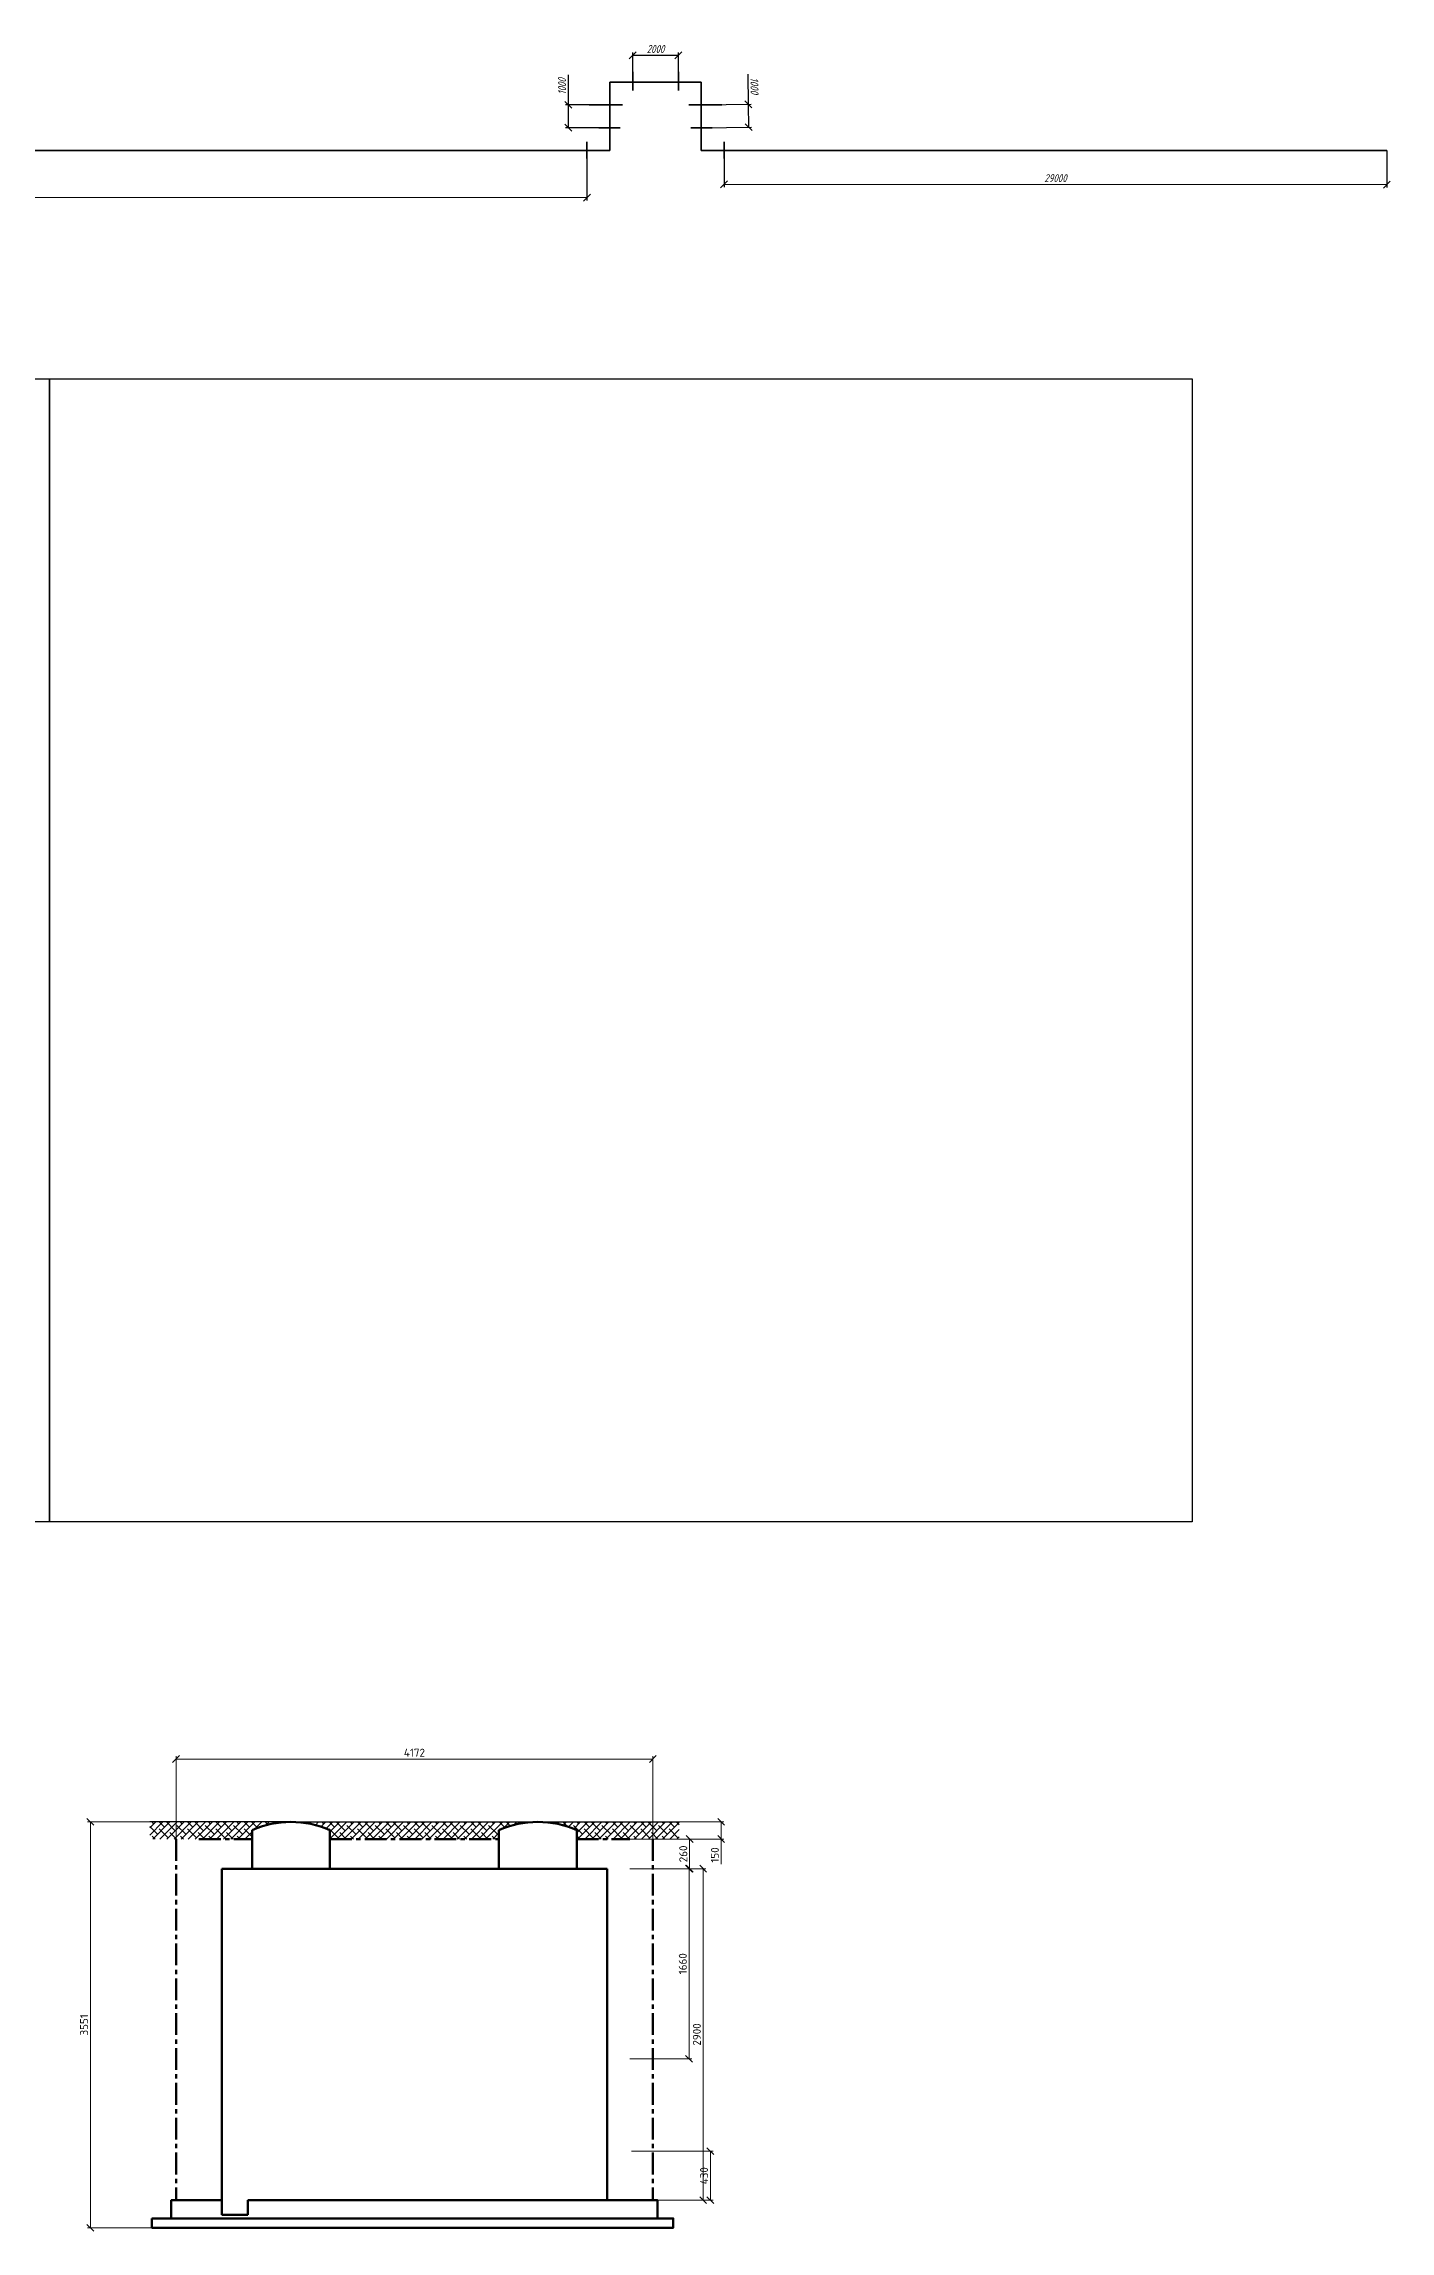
# Model space of a CAD drawing. Header units: millimetres. Extents: x 1114 to 8235, y 637 to 5441.
# Drawn here: x 3976 to 4565, y 1658 to 2615 of the extents above; entities that cross this region are included whole.
import ezdxf

# ---------------------------------------------------------------- set-up
doc = ezdxf.new("R2010")
doc.units = ezdxf.units.MM
doc.linetypes.add('осевая', pattern=[50.8, 31.75, -6.35, 6.35, -6.35])
doc.layers.add('12  Размер', color=7, linetype='Continuous', lineweight=20)
doc.styles.add('-ISOCPEUR-', font='isocpeur.ttf')
doc.styles.add('GOST', font='gost.shx', dxfattribs={"oblique": 15})
doc.dimstyles.new('М 1 к 100', dxfattribs={"dimtxt": 3.5, "dimasz": 3, "dimexe": 1.25, "dimexo": 0, "dimgap": 1, "dimtad": 1, "dimdec": 0, "dimlfac": 100, "dimtxsty": 'GOST', "dimblk": 'OBLIQUE', "dimcen": 5, "dimclrd": 256, "dimclre": 256, "dimclrt": 256, "dimazin": 2, "dimtfac": 1, "dimtdec": 0, "dimtmove": 0, "dimatfit": 3, "dimldrblk": 'NONE', "dimfxl": 0, "dimlwd": -1, "dimlwe": -1, "dimarcsym": 0})
doc.dimstyles.new('М 1 к 20', dxfattribs={"dimtxt": 3.5, "dimasz": 3, "dimexe": 1.25, "dimexo": 0, "dimgap": 1, "dimtad": 1, "dimdec": 0, "dimlfac": 20, "dimzin": 0, "dimdsep": 46, "dimtxsty": 'GOST', "dimblk": 'OBLIQUE', "dimcen": 5, "dimclrd": 256, "dimclre": 256, "dimclrt": 256, "dimazin": 2, "dimtfac": 1, "dimtdec": 0, "dimtmove": 0, "dimatfit": 3, "dimldrblk": 'NONE', "dimfxl": 0, "dimtolj": 1, "dimtzin": 0, "dimlwd": -1, "dimlwe": -1, "dimarcsym": 0})
picture_1 = doc.add_image_def('image1.jpg', size_in_pixel=(3947, 3947))
picture_2 = doc.add_image_def('image2.jpg', size_in_pixel=(3947, 3947))

# ---------------------------------------------------------------- blocks, each defined once
blk = doc.blocks.new('_Oblique')
at = {"color": 0, "linetype": 'ByBlock', "lineweight": -2}
blk.add_line((-0.5, -0.5), (0.5, 0.5), dxfattribs=at)
blk = doc.blocks.new('*D115')
at = {"layer": '12  Размер', "transparency": 16777216}
for p, q in [((4232.24, 1829.99), (4259.6, 1829.99)), ((4258.35, 1829.99), (4258.35, 1816.99)), ((4232.24, 1816.99), (4259.6, 1816.99))]:
    blk.add_line(p, q, dxfattribs=at)
at = {"layer": 'Defpoints', "color": 0, "linetype": 'ByBlock', "lineweight": 35, "transparency": 16777216}
for p in [(4232.24, 1829.99), (4232.24, 1816.99), (4258.35, 1816.99)]:
    blk.add_point(p, dxfattribs=at)
at = {"layer": '12  Размер', "linetype": 'ByBlock', "transparency": 16777216, "xscale": 3, "yscale": 3, "zscale": 3}
for p, rotation in [((4258.35, 1829.99), 90), ((4258.35, 1816.99), 270)]:
    blk.add_blockref('_Oblique', p, dxfattribs=dict(at, rotation=rotation))
at = {"layer": '12  Размер', "linetype": 'ByBlock', "transparency": 16777216, "insert": (4255.6, 1823.49), "char_height": 3.5, "attachment_point": 5, "rotation": 90, "style": '-ISOCPEUR-'}
blk.add_mtext('\\A1;260', dxfattribs=at)
blk = doc.blocks.new('_None')
blk = doc.blocks.new('*D116')
at = {"layer": '12  Размер', "transparency": 16777216}
for p, q in [((4233.4, 1816.99), (4259.38, 1816.99)), ((4258.13, 1816.99), (4258.13, 1733.86)), ((4232.24, 1733.86), (4259.38, 1733.86))]:
    blk.add_line(p, q, dxfattribs=at)
at = {"layer": 'Defpoints', "color": 0, "linetype": 'ByBlock', "lineweight": 35, "transparency": 16777216}
for p in [(4233.4, 1816.99), (4232.24, 1733.86), (4258.13, 1733.86)]:
    blk.add_point(p, dxfattribs=at)
at = {"layer": '12  Размер', "linetype": 'ByBlock', "transparency": 16777216, "xscale": 3, "yscale": 3, "zscale": 3}
for p, rotation in [((4258.13, 1816.99), 90), ((4258.13, 1733.86), 270)]:
    blk.add_blockref('_Oblique', p, dxfattribs=dict(at, rotation=rotation))
at = {"layer": '12  Размер', "linetype": 'ByBlock', "transparency": 16777216, "insert": (4255.38, 1775.43), "char_height": 3.5, "attachment_point": 5, "rotation": 90, "style": '-ISOCPEUR-'}
blk.add_mtext('\\A1;1660', dxfattribs=at)
blk = doc.blocks.new('*D118')
at = {"layer": '12  Размер', "transparency": 16777216}
for p, q in [((4232.96, 1693.42), (4268.69, 1693.42)), ((4267.44, 1693.42), (4267.44, 1671.99)), ((4242.24, 1671.99), (4268.69, 1671.99))]:
    blk.add_line(p, q, dxfattribs=at)
at = {"layer": 'Defpoints', "color": 0, "linetype": 'ByBlock', "lineweight": 35, "transparency": 16777216}
for p in [(4232.96, 1693.42), (4242.24, 1671.99), (4267.44, 1671.99)]:
    blk.add_point(p, dxfattribs=at)
at = {"layer": '12  Размер', "linetype": 'ByBlock', "transparency": 16777216, "xscale": 3, "yscale": 3, "zscale": 3}
for p, rotation in [((4267.44, 1693.42), 90), ((4267.44, 1671.99), 270)]:
    blk.add_blockref('_Oblique', p, dxfattribs=dict(at, rotation=rotation))
at = {"layer": '12  Размер', "linetype": 'ByBlock', "transparency": 16777216, "insert": (4264.69, 1682.7), "char_height": 3.5, "attachment_point": 5, "rotation": 90, "style": '-ISOCPEUR-'}
blk.add_mtext('\\A1;430', dxfattribs=at)
blk = doc.blocks.new('*D117')
at = {"layer": '12  Размер', "transparency": 16777216}
for p, q in [((4259.68, 1816.99), (4265.53, 1816.99)), ((4264.28, 1816.99), (4264.28, 1671.99)), ((4259.41, 1671.99), (4265.53, 1671.99))]:
    blk.add_line(p, q, dxfattribs=at)
at = {"layer": 'Defpoints', "color": 0, "linetype": 'ByBlock', "lineweight": 35, "transparency": 16777216}
for p in [(4259.68, 1816.99), (4259.41, 1671.99), (4264.28, 1671.99)]:
    blk.add_point(p, dxfattribs=at)
at = {"layer": '12  Размер', "linetype": 'ByBlock', "transparency": 16777216, "xscale": 3, "yscale": 3, "zscale": 3}
for p, rotation in [((4264.28, 1816.99), 90), ((4264.28, 1671.99), 270)]:
    blk.add_blockref('_Oblique', p, dxfattribs=dict(at, rotation=rotation))
at = {"layer": '12  Размер', "linetype": 'ByBlock', "transparency": 16777216, "insert": (4261.53, 1744.49), "char_height": 3.5, "attachment_point": 5, "rotation": 90, "style": '-ISOCPEUR-'}
blk.add_mtext('\\A1;2900', dxfattribs=at)
blk = doc.blocks.new('*D119')
at = {"layer": '12  Размер', "transparency": 16777216}
for p, q in [((4033.66, 1829.99), (4033.66, 1866.24)), ((4242.24, 1829.99), (4242.24, 1866.24)), ((4033.66, 1864.99), (4242.24, 1864.99))]:
    blk.add_line(p, q, dxfattribs=at)
at = {"layer": 'Defpoints', "color": 0, "linetype": 'ByBlock', "lineweight": 35, "transparency": 16777216}
for p in [(4242.24, 1864.99), (4033.66, 1829.99), (4242.24, 1829.99)]:
    blk.add_point(p, dxfattribs=at)
at = {"layer": '12  Размер', "linetype": 'ByBlock', "transparency": 16777216, "xscale": 3, "yscale": 3, "zscale": 3, "rotation": 180}
blk.add_blockref('_Oblique', (4033.66, 1864.99), dxfattribs=at)
at = {"layer": '12  Размер', "linetype": 'ByBlock', "transparency": 16777216, "xscale": 3, "yscale": 3, "zscale": 3}
blk.add_blockref('_Oblique', (4242.24, 1864.99), dxfattribs=at)
at = {"layer": '12  Размер', "linetype": 'ByBlock', "transparency": 16777216, "insert": (4137.95, 1867.74), "char_height": 3.5, "attachment_point": 5, "style": '-ISOCPEUR-'}
blk.add_mtext('\\A1;4172', dxfattribs=at)
blk = doc.blocks.new('*D120')
at = {"layer": '12  Размер', "transparency": 16777216}
for p, q in [((4022.12, 1837.49), (3994.9, 1837.49)), ((3996.15, 1837.49), (3996.15, 1659.92)), ((4023.08, 1659.92), (3994.9, 1659.92))]:
    blk.add_line(p, q, dxfattribs=at)
at = {"layer": 'Defpoints', "color": 0, "linetype": 'ByBlock', "lineweight": 35, "transparency": 16777216}
for p in [(4022.12, 1837.49), (3996.15, 1659.92), (4023.08, 1659.92)]:
    blk.add_point(p, dxfattribs=at)
at = {"layer": '12  Размер', "linetype": 'ByBlock', "transparency": 16777216, "xscale": 3, "yscale": 3, "zscale": 3}
for p, rotation in [((3996.15, 1837.49), 90), ((3996.15, 1659.92), 270)]:
    blk.add_blockref('_Oblique', p, dxfattribs=dict(at, rotation=rotation))
at = {"layer": '12  Размер', "linetype": 'ByBlock', "transparency": 16777216, "insert": (3993.4, 1748.7), "char_height": 3.5, "attachment_point": 5, "rotation": 90, "style": '-ISOCPEUR-'}
blk.add_mtext('\\A1;3551', dxfattribs=at)
blk = doc.blocks.new('*D121')
at = {"layer": '12  Размер', "transparency": 16777216}
for p, q in [((4253.77, 1837.49), (4273.4, 1837.49)), ((4272.15, 1837.49), (4272.15, 1829.99)), ((4253.77, 1829.99), (4273.4, 1829.99)), ((4272.15, 1829.99), (4272.15, 1819.04))]:
    blk.add_line(p, q, dxfattribs=at)
at = {"layer": 'Defpoints', "color": 0, "linetype": 'ByBlock', "lineweight": 35, "transparency": 16777216}
for p in [(4253.77, 1837.49), (4253.77, 1829.99), (4272.15, 1829.99)]:
    blk.add_point(p, dxfattribs=at)
at = {"layer": '12  Размер', "linetype": 'ByBlock', "transparency": 16777216, "xscale": 3, "yscale": 3, "zscale": 3}
for p, rotation in [((4272.15, 1837.49), 90), ((4272.15, 1829.99), 270)]:
    blk.add_blockref('_Oblique', p, dxfattribs=dict(at, rotation=rotation))
at = {"layer": '12  Размер', "linetype": 'ByBlock', "transparency": 16777216, "insert": (4269.4, 1823.01), "char_height": 3.5, "attachment_point": 5, "rotation": 90, "style": '-ISOCPEUR-'}
blk.add_mtext('\\A1;150', dxfattribs=at)
blk = doc.blocks.new('*D301')
at = {"transparency": 16777216}
for p, q in [((4205.3, 2588.54), (4205.3, 2601.74)), ((4223.46, 2588.54), (4204.05, 2588.54)), ((4205.3, 2578.54), (4205.3, 2588.54)), ((4223.46, 2578.54), (4204.05, 2578.54))]:
    blk.add_line(p, q, dxfattribs=at)
at = {"layer": 'Defpoints', "color": 0, "lineweight": 35, "transparency": 16777216}
for p in [(4205.3, 2588.54), (4223.46, 2588.54), (4223.46, 2578.54)]:
    blk.add_point(p, dxfattribs=at)
at = {"transparency": 16777216, "xscale": 3, "yscale": 3, "zscale": 3}
for p, rotation in [((4205.3, 2588.54), 90), ((4205.3, 2578.54), 270)]:
    blk.add_blockref('_Oblique', p, dxfattribs=dict(at, rotation=rotation))
at = {"lineweight": 35, "transparency": 16777216, "insert": (4202.55, 2596.64), "char_height": 3.5, "attachment_point": 5, "rotation": 90, "style": 'GOST'}
blk.add_mtext('1000', dxfattribs=at)
blk = doc.blocks.new('*D302')
at = {"transparency": 16777216}
for p, q in [((4233.46, 2598.54), (4233.46, 2611.49)), ((4233.46, 2610.24), (4253.46, 2610.24)), ((4253.46, 2598.54), (4253.46, 2611.49))]:
    blk.add_line(p, q, dxfattribs=at)
at = {"layer": 'Defpoints', "color": 0, "lineweight": 35, "transparency": 16777216}
for p in [(4253.46, 2610.24), (4233.46, 2598.54), (4253.46, 2598.54)]:
    blk.add_point(p, dxfattribs=at)
at = {"transparency": 16777216, "xscale": 3, "yscale": 3, "zscale": 3, "rotation": 180}
blk.add_blockref('_Oblique', (4233.46, 2610.24), dxfattribs=at)
at = {"transparency": 16777216, "xscale": 3, "yscale": 3, "zscale": 3}
blk.add_blockref('_Oblique', (4253.46, 2610.24), dxfattribs=at)
at = {"lineweight": 35, "transparency": 16777216, "insert": (4243.46, 2612.99), "char_height": 3.5, "attachment_point": 5, "style": 'GOST'}
blk.add_mtext('2000', dxfattribs=at)
blk = doc.blocks.new('*D303')
at = {"transparency": 16777216}
for p, q in [((4284.1, 2588.78), (4283.95, 2601.97)), ((4263.46, 2588.54), (4285.35, 2588.8)), ((4284.22, 2578.78), (4284.1, 2588.78)), ((4263.57, 2578.54), (4285.47, 2578.8))]:
    blk.add_line(p, q, dxfattribs=at)
at = {"layer": 'Defpoints', "color": 0, "lineweight": 35, "transparency": 16777216}
for p in [(4263.46, 2588.54), (4263.57, 2578.54), (4284.22, 2578.78)]:
    blk.add_point(p, dxfattribs=at)
at = {"transparency": 16777216, "xscale": 3, "yscale": 3, "zscale": 3}
for p, rotation in [((4284.1, 2588.78), 90.66701232161404), ((4284.22, 2578.78), 270.667012321614)]:
    blk.add_blockref('_Oblique', p, dxfattribs=dict(at, rotation=rotation))
at = {"lineweight": 35, "transparency": 16777216, "insert": (4286.76, 2596.91), "char_height": 3.5, "attachment_point": 5, "rotation": 270.66701, "style": 'GOST'}
blk.add_mtext('1000', dxfattribs=at)
blk = doc.blocks.new('*D304')
at = {"transparency": 16777216}
for p, q in [((4273.46, 2568.69), (4273.45, 2552.57)), ((4563.46, 2568.54), (4563.45, 2552.41)), ((4273.45, 2553.82), (4563.45, 2553.66))]:
    blk.add_line(p, q, dxfattribs=at)
at = {"layer": 'Defpoints', "color": 0, "lineweight": 35, "transparency": 16777216}
for p in [(4273.46, 2568.69), (4563.46, 2568.54), (4563.45, 2553.66)]:
    blk.add_point(p, dxfattribs=at)
at = {"transparency": 16777216, "xscale": 3, "yscale": 3, "zscale": 3}
for p, rotation in [((4273.45, 2553.82), 179.9697581829088), ((4563.45, 2553.66), 359.9697581829088)]:
    blk.add_blockref('_Oblique', p, dxfattribs=dict(at, rotation=rotation))
at = {"lineweight": 35, "transparency": 16777216, "insert": (4418.45, 2556.49), "char_height": 3.5, "attachment_point": 5, "rotation": 359.96976, "style": 'GOST'}
blk.add_mtext('29000', dxfattribs=at)
blk = doc.blocks.new('*D305')
at = {"transparency": 16777216}
for p, q in [((3596.46, 2568.69), (3596.45, 2546.85)), ((4213.46, 2568.54), (4213.45, 2546.7)), ((4213.45, 2547.95), (3596.45, 2548.1))]:
    blk.add_line(p, q, dxfattribs=at)
at = {"layer": 'Defpoints', "color": 0, "lineweight": 35, "transparency": 16777216}
for p in [(3596.46, 2568.69), (4213.46, 2568.54), (3596.45, 2548.1)]:
    blk.add_point(p, dxfattribs=at)
at = {"transparency": 16777216, "xscale": 3, "yscale": 3, "zscale": 3}
for p, rotation in [((3596.45, 2548.1), 179.9857858547958), ((4213.45, 2547.95), 359.9857858547959)]:
    blk.add_blockref('_Oblique', p, dxfattribs=dict(at, rotation=rotation))
at = {"lineweight": 35, "transparency": 16777216, "insert": (3904.95, 2550.78), "char_height": 3.5, "attachment_point": 5, "rotation": 359.98579, "style": 'GOST'}
blk.add_mtext('61700', dxfattribs=at)

msp = doc.modelspace()

# ---------------------------------------------------------------- hatches: boundary and pattern name
h = msp.add_hatch()
h.set_pattern_fill('ANSI38', color=256, scale=0.69)
h.set_pattern_definition([(45, (3929.492, 1661.6461), (-1.549094, 1.549094), []), (135, (3929.492, 1661.6461), (-4.647283, 1.549094), [5.476875, -3.286125])])
h.paths.add_polyline_path([(4043.658, 1837.487), (4022.125, 1837.487), (4022.125, 1829.987), (4043.658, 1829.987)])
h.paths.add_polyline_path([(4066.886, 1833.863, -0.1051351), (4083.931, 1837.487), (4043.658, 1837.487), (4043.658, 1829.987), (4066.886, 1829.987)])
h.paths.add_polyline_path([(4174.92, 1833.863, -0.1051351), (4191.965, 1837.487), (4083.931, 1837.487, -0.1051351), (4100.975, 1833.863), (4100.975, 1829.987), (4174.92, 1829.987)])
h.paths.add_polyline_path([(4232.238, 1837.487), (4191.965, 1837.487, -0.1051351), (4209.01, 1833.863), (4209.01, 1829.987), (4232.238, 1829.987)])
h.paths.add_polyline_path([(4253.771, 1837.487), (4232.238, 1837.487), (4232.238, 1829.987), (4253.771, 1829.987)])

# ---------------------------------------------------------------- linework, layer by layer
at = {"color": 18, "lineweight": 35, "true_color": 0x000000}
for p, q in [((4233.456, 2603.029), (4233.456, 2594.898)), ((4253.456, 2603.029), (4253.456, 2594.898)), ((4223.456, 2568.542), (4223.456, 2598.542)), ((4223.456, 2598.542), (4263.456, 2598.542)), ((4263.456, 2598.542), (4223.456, 2598.542)), ((4263.456, 2568.542), (4263.456, 2598.542)), ((4228.933, 2588.542), (4214.419, 2588.542)), ((4257.98, 2588.542), (4272.494, 2588.542)), ((4228.008, 2578.542), (4218.671, 2578.542)), ((4258.904, 2578.542), (4268.241, 2578.542)), ((3586.456, 2568.542), (4223.456, 2568.542)), ((4213.456, 2572.311), (4213.456, 2565.079)), ((4263.456, 2568.542), (4563.456, 2568.542)), ((4273.456, 2572.311), (4273.456, 2565.079))]:
    msp.add_line(p, q, dxfattribs=at)
for p, q in [((4083.931, 1837.487), (4022.125, 1837.487)), ((4083.931, 1837.487), (4191.965, 1837.487)), ((4191.965, 1837.487), (4253.771, 1837.487))]:
    msp.add_line(p, q)
at = {"linetype": 'осевая', "lineweight": 50, "ltscale": 0.3}
for p, q in [((4033.658, 1829.987), (4033.658, 1671.987)), ((4043.658, 1829.987), (4066.886, 1829.987)), ((4100.975, 1829.987), (4174.92, 1829.987)), ((4209.01, 1829.987), (4232.238, 1829.987)), ((4242.238, 1829.987), (4242.238, 1671.987))]:
    msp.add_line(p, q, dxfattribs=at)
at = {"lineweight": 100}
for p, q in [((4066.886, 1833.863), (4066.886, 1816.987)), ((4100.975, 1833.863), (4100.975, 1816.987)), ((4174.92, 1833.863), (4174.92, 1816.987)), ((4209.01, 1833.863), (4209.01, 1816.987)), ((4053.658, 1816.987), (4053.658, 1671.987)), ((4053.658, 1816.987), (4222.238, 1816.987)), ((4222.238, 1816.987), (4222.238, 1671.987)), ((4053.633, 1671.987), (4053.633, 1665.631)), ((4053.633, 1665.631), (4065.007, 1665.631)), ((4065.007, 1671.987), (4222.238, 1671.987)), ((4065.007, 1665.631), (4065.007, 1671.987))]:
    msp.add_line(p, q, dxfattribs=at)
msp.add_lwpolyline([(4065.007, 1671.987), (4244.332, 1671.987), (4244.332, 1664.054), (4031.564, 1664.054), (4031.564, 1671.987), (4053.633, 1671.987)], dxfattribs=at)
msp.add_lwpolyline([(4023.076, 1664.054), (4251.207, 1664.054), (4251.207, 1659.916), (4023.076, 1659.916)], close=True, dxfattribs=at)
for centre in [(4083.931, 1795.593), (4191.965, 1795.593)]:
    msp.add_arc(centre, 41.894, 65.993009, 114.006991, dxfattribs=at)

# ---------------------------------------------------------------- dimensions: what is measured, and where the dimension line sits
at = {"color": 18, "lineweight": 35, "true_color": 0x000000}
for p1, p2, distance, picture, middle in [((4233.456, 2598.542), (4253.456, 2598.542), 11.696, '*D302', (4243.456, 2612.988)), ((4223.456, 2578.542), (4223.456, 2588.542), 18.154, '*D301', (4202.552, 2596.639)), ((4213.456, 2568.542), (3596.456, 2568.695), 20.592, '*D305', (3904.952, 2550.777)), ((4273.456, 2568.695), (4563.456, 2568.542), -14.878, '*D304', (4418.45, 2556.491))]:
    dim = msp.add_aligned_dim(p1=p1, p2=p2, distance=distance, dimstyle='М 1 к 100', dxfattribs=at)
    dim.commit()
    dim.dimension.update_dxf_attribs({"geometry": picture, "text_midpoint": middle})
dim = msp.add_linear_dim(base=(4284.22, 2578.782), p1=(4263.456, 2588.542), p2=(4263.573, 2578.542), angle=270.667012, dimstyle='М 1 к 100', dxfattribs=at)
dim.commit()
dim.dimension.update_dxf_attribs({"geometry": '*D303', "text_midpoint": (4284.01, 2596.878), "dimtype": 161})
at = {"layer": '12  Размер', "linetype": 'ByBlock'}
dim = msp.add_linear_dim(base=(4242.238, 1864.992), p1=(4033.658, 1829.987), p2=(4242.238, 1829.987), dimstyle='М 1 к 20', override={"dimtxsty": '-ISOCPEUR-'}, dxfattribs=at)
dim.commit()
dim.dimension.update_dxf_attribs({"geometry": '*D119', "text_midpoint": (4137.948, 1867.742)})
for base, p1, p2, picture, middle in [((3996.15, 1659.916), (4022.125, 1837.487), (4023.076, 1659.916), '*D120', (3993.4, 1748.701)), ((4272.154, 1829.987), (4253.771, 1837.487), (4253.771, 1829.987), '*D121', (4269.404, 1823.012)), ((4258.348, 1816.987), (4232.238, 1829.987), (4232.238, 1816.987), '*D115', (4255.598, 1823.487)), ((4264.284, 1671.987), (4259.678, 1816.987), (4259.414, 1671.987), '*D117', (4261.534, 1744.487))]:
    dim = msp.add_linear_dim(base=base, p1=p1, p2=p2, angle=90, dimstyle='М 1 к 20', override={"dimtxsty": '-ISOCPEUR-'}, dxfattribs=at)
    dim.commit()
    dim.dimension.update_dxf_attribs({"geometry": picture, "text_midpoint": middle})
for base, p1, p2, text, picture, middle in [((4258.134, 1733.863), (4233.397, 1816.987), (4232.238, 1733.863), '1660', '*D116', (4255.384, 1775.425)), ((4267.445, 1671.987), (4232.957, 1693.418), (4242.238, 1671.987), '430', '*D118', (4264.695, 1682.702))]:
    dim = msp.add_linear_dim(base=base, p1=p1, p2=p2, angle=90, text=text, dimstyle='М 1 к 20', override={"dimtxsty": '-ISOCPEUR-'}, dxfattribs=at)
    dim.commit()
    dim.dimension.update_dxf_attribs({"geometry": picture, "text_midpoint": middle})

# ---------------------------------------------------------------- pictures from other files: only their frames are drawn
image = msp.add_image(picture_1, insert=(3478.265, 1968.681), size_in_units=(499.995, 499.995))
image.dxf.flags = 7
image = msp.add_image(picture_2, insert=(3978.26, 1968.681), size_in_units=(499.995, 499.995))
image.dxf.flags = 7

doc.saveas('drawing.dxf')
